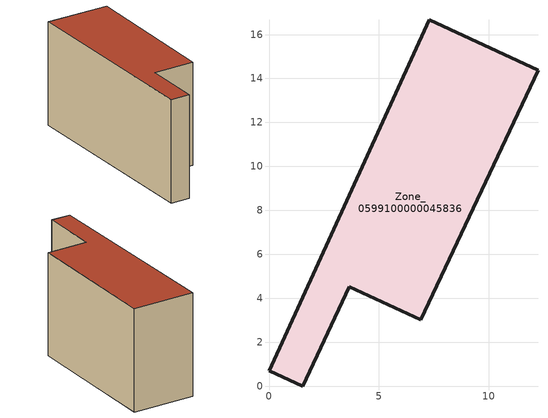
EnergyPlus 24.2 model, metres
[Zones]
Zone_0599100000045836
 floor ground (C_G): 0,0.71 7.29,16.67 12.24,14.37 6.9,3.03 3.64,4.52 1.54,0 z0
 wall outside (C_F): 7.29,16.67 0,0.71 1.54,0 3.64,4.52 6.9,3.03 12.24,14.37 7.29,16.67 z0:8.9
 roof outside (C_R): 12.24,14.37 7.29,16.67 0,0.71 1.54,0 3.64,4.52 6.9,3.03 z8.9
[BUILDING]
Pand.0599100000045836: North Axis=0; Terrain=City; Loads Convergence Tolerance Value=0.04; Temperature Convergence Tolerance Value=0.4; Solar Distribution=FullExterior; Maximum Number of Warmup Days=25; Minimum Number of Warmup Days=1
[Site:Location]
Rotterdam.The.Hague.AP_ZH_NLD Design_Conditions: Latitude=51.96; Longitude=4.45; Time Zone=1; Elevation=-4.5
[SITE:GROUNDTEMPERATURE:BUILDINGSURFACE]
18, 18, 18, 18, 18, 18, 18, 18, 18, 18, 18, 18
[MATERIAL] Thermal Absorptance=0.9; Solar Absorptance=0.7; Visible Absorptance=0.7
Name | Roughness | Thickness | Conductivity | Density | Specific Heat
G.TI.1946 | MediumSmooth | 0.15 | 1 | 540 | 1210
F.TI.1946 | Rough | 0.3 | 0.857143 | 1920 | 840
R.TI.1946 | MediumRough | 0.2 | 0.1 | 1500 | 1000
[CONSTRUCTION]
C_G: G.TI.1946
C_F: F.TI.1946
C_R: R.TI.1946
[ZONE]
Zone_0599100000045836: Type=1; Multiplier=1; Ceiling Height=Autocalculate; Volume=Autocalculate; Floor Area=autocalculate; Part of Total Floor Area=Yes
[ZONEINFILTRATION:DESIGNFLOWRATE]
Infil_Zone_0599100000045836: Zone or ZoneList or Space or SpaceList=Zone_0599100000045836; Schedule=AlwaysOn; Design Flow Rate Calculation Method=Flow/Area; Flow Rate per Floor Area=0.003; Constant Term Coefficient=1; Temperature Term Coefficient=0; Velocity Term Coefficient=0; Velocity Squared Term Coefficient=0
[HVACTEMPLATE:ZONE:IDEALLOADSAIRSYSTEM]
Zone_0599100000045836: Maximum Heating Supply Air Temperature=50; Minimum Cooling Supply Air Temperature=13; Maximum Heating Supply Air Humidity Ratio=0.0156; Minimum Cooling Supply Air Humidity Ratio=0.0077; Heating Limit=NoLimit; Cooling Limit=NoLimit; Dehumidification Control Type=ConstantSensibleHeatRatio; Cooling Sensible Heat Ratio=0.7; Dehumidification Setpoint=60; Humidification Control Type=None; Humidification Setpoint=30; Outdoor Air Method=None; Outdoor Air Flow Rate per Person=0.00944; Outdoor Air Flow Rate per Zone Floor Area=0; Outdoor Air Flow Rate per Zone=0; Demand Controlled Ventilation Type=None; Outdoor Air Economizer Type=NoEconomizer; Heat Recovery Type=None; Sensible Heat Recovery Effectiveness=0.7; Latent Heat Recovery Effectiveness=0.65
[ZONECONTROL:THERMOSTAT]
ThermostatControl_Zone_0599100000045836: Zone or ZoneList=Zone_0599100000045836; Control Type Schedule=DualSetpointControlType; Control 1=Thermostat_Zone_0599100000045836; Temperature Difference Between Cutout And Setpoint=0
[THERMOSTATSETPOINT:DUALSETPOINT]
Thermostat_Zone_0599100000045836: Heating Setpoint Temperature Schedule=HeatingSetpoint_Zone_0599100000045836; Cooling Setpoint Temperature Schedule=CoolingSetpoint_Zone_0599100000045836
[SCHEDULE:COMPACT]
HeatingSetpoint_Zone_0599100000045836: Through: 12/31, For: AllDays, Until: 24:00, 21
CoolingSetpoint_Zone_0599100000045836: Through: 12/31, For: AllDays, Until: 24:00, 24
DualSetpointControlType: Through: 12/31, For: AllDays, Until: 24:00, 4
AlwaysOn: Through: 12/31, For: AllDays, Until: 24:00, 1
